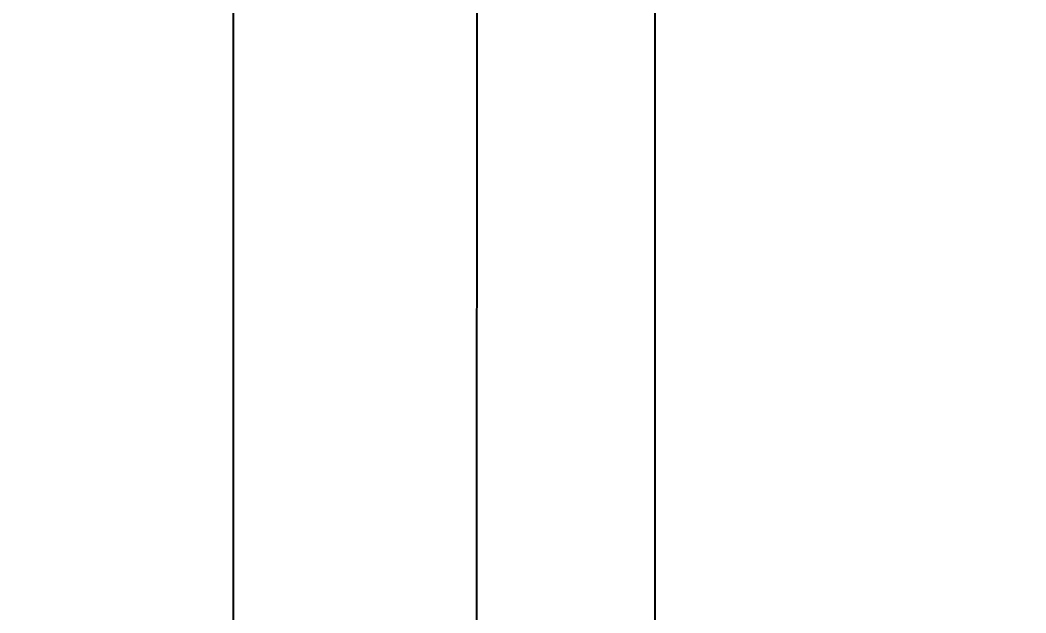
# Model space of a CAD drawing. Extents: x 5656 to 11650, y -52 to 2475.
# Drawn here: x 9208.6 to 9296.8, y 1787 to 1839 of the extents above; entities that cross this region are included whole.
import ezdxf

# ---------------------------------------------------------------- set-up
doc = ezdxf.new("R2010")
doc.units = 0
doc.header["$LTSCALE"] = 20
doc.header["$MEASUREMENT"] = 0
doc.layers.get('0').update_dxf_attribs({"linetype": 'CONTINUOUS'})
doc.layers.get('DEFPOINTS').update_dxf_attribs({"linetype": 'CONTINUOUS'})
doc.layers.add('1', color=7, linetype='CONTINUOUS')
doc.styles.get("Standard").update_dxf_attribs({"font": 'NanumGothic.ttf'})
doc.dimstyles.get("Standard").update_dxf_attribs({"dimtxt": 2.7, "dimasz": 2.5, "dimexe": 1.5, "dimexo": 1.5, "dimgap": 1.5, "dimtad": 1, "dimdec": 0, "dimlfac": 10, "dimzin": 0, "dimdsep": 46, "dimtxsty": 'Standard', "dimcen": 0, "dimclrt": 2, "dimadec": 0, "dimazin": 0, "dimtfac": 1, "dimtdec": 0, "dimtmove": 0, "dimatfit": 3, "dimfxl": 0, "dimtolj": 1, "dimtzin": 0, "dimarcsym": 0})

# ---------------------------------------------------------------- blocks, each defined once
blk = doc.blocks.new('*D21')
at = {"color": 3, "lineweight": -2}
for p, q in [((9034.743, 1696.403), (9034.743, 1977.715)), ((9712.297, 1696.403), (9712.297, 1977.715)), ((9054.743, 1972.715), (9692.297, 1972.715))]:
    blk.add_line(p, q, dxfattribs=at)
at = {"color": 3}
for points in [[(9054.743, 1976.049), (9054.743, 1969.382), (9034.743, 1972.715)], [(9692.297, 1976.049), (9692.297, 1969.382), (9712.297, 1972.715)]]:
    blk.add_solid(points, dxfattribs=at)
at = {"layer": 'DEFPOINTS', "color": 0}
for p in [(9712.297, 1972.715), (9034.743, 1694.903), (9712.297, 1694.903)]:
    blk.add_point(p, dxfattribs=at)
at = {"color": 2, "insert": (9373.52, 1996.324), "char_height": 25, "attachment_point": 5}
blk.add_mtext('\\A1;{\\fNanumGothic|b0|i0|c0|p50;680}', dxfattribs=at)

msp = doc.modelspace()

# ---------------------------------------------------------------- linework, layer by layer
at = {"layer": '1', "color": 0, "linetype": 'Continuous'}
for points, knots in [([(9274.573, 1494.101), (9260.666, 1494.113), (9246.761, 1494.168), (9214.111, 1494.673), (9195.37, 1495.225), (9167.294, 1497.552), (9157.914, 1498.597), (9139.35, 1501.596), (9130.169, 1503.548), (9112.162, 1509.041), (9103.375, 1512.601), (9087.158, 1521.938), (9079.595, 1527.876), (9070.108, 1538.154), (9067.215, 1541.814), (9061.927, 1549.568), (9059.525, 1553.68), (9053.139, 1566.231), (9049.882, 1574.982), (9044.596, 1592.956), (9042.583, 1602.19), (9039.401, 1620.576), (9038.224, 1629.793), (9035.466, 1657.484), (9034.718, 1676.005), (9034.766, 1713.134), (9035.58, 1731.801), (9038.475, 1759.677), (9039.709, 1768.931), (9043.022, 1787.314), (9045.107, 1796.482), (9050.537, 1814.25), (9053.876, 1822.882), (9060.385, 1835.224), (9062.828, 1839.262), (9068.268, 1846.954), (9071.234, 1850.564), (9080.908, 1860.654), (9088.551, 1866.417), (9104.918, 1875.487), (9113.762, 1878.93), (9131.718, 1884.209), (9140.815, 1886.076), (9159.144, 1888.945), (9168.375, 1889.947), (9196.186, 1892.198), (9214.87, 1892.739), (9247.336, 1893.228), (9261.161, 1893.281), (9276.986, 1893.294)], [0, 0, 0, 0, 0.054995, 0.054995, 0.129163, 0.129163, 0.166246, 0.166246, 0.20333, 0.20333, 0.240414, 0.240414, 0.277498, 0.277498, 0.296039, 0.296039, 0.314581, 0.314581, 0.351665, 0.351665, 0.388749, 0.388749, 0.425833, 0.425833, 0.5, 0.5, 0.574167, 0.574167, 0.611251, 0.611251, 0.648335, 0.648335, 0.685419, 0.685419, 0.703961, 0.703961, 0.722502, 0.722502, 0.759586, 0.759586, 0.79667, 0.79667, 0.833754, 0.833754, 0.870837, 0.870837, 0.945005, 0.945005, 1, 1, 1, 1]), ([(9227.279, 1884.408), (9227.279, 1882.959), (9227.279, 1881.509), (9227.279, 1871.202), (9227.279, 1862.338), (9227.279, 1835.744), (9227.279, 1817.999), (9227.279, 1782.495), (9227.279, 1764.739), (9227.279, 1729.219), (9227.279, 1711.459), (9227.279, 1675.934), (9227.279, 1658.174), (9227.279, 1622.654), (9227.279, 1604.896), (9227.279, 1569.396), (9227.279, 1551.647), (9227.279, 1523.6), (9227.279, 1513.287), (9227.279, 1502.984)], [0, 0, 0, 0, 0.011429, 0.011429, 0.081225, 0.081225, 0.220815, 0.220815, 0.360405, 0.360405, 0.499996, 0.499996, 0.639586, 0.639586, 0.779177, 0.779177, 0.918767, 0.918767, 1, 1, 1, 1]), ([(9248.692, 1546.415), (9248.681, 1559.928), (9248.671, 1573.449), (9248.653, 1604.751), (9248.646, 1622.541), (9248.637, 1658.116), (9248.635, 1675.907), (9248.635, 1711.486), (9248.637, 1729.275), (9248.646, 1764.853), (9248.654, 1782.64), (9248.672, 1813.944), (9248.681, 1827.464), (9248.693, 1840.978)], [0, 0, 0, 0, 0.137733, 0.137733, 0.318866, 0.318866, 0.5, 0.5, 0.681133, 0.681133, 0.862266, 0.862266, 1, 1, 1, 1]), ([(9264.279, 1840.13), (9264.279, 1833.674), (9264.278, 1820.607), (9264.275, 1800.711), (9264.277, 1780.282), (9264.28, 1759.344), (9264.279, 1737.945), (9264.279, 1716.076), (9264.279, 1688.4), (9264.278, 1655.488), (9264.277, 1618.08), (9264.277, 1582.135), (9264.278, 1558.725), (9264.279, 1547.263)], [0, 0, 0, 0, 0.066191, 0.133976, 0.203874, 0.275483, 0.348428, 0.423009, 0.499413, 0.631812, 0.760009, 0.882497, 1, 1, 1, 1])]:
    msp.add_open_spline(points, degree=3, knots=knots, dxfattribs=at)

# ---------------------------------------------------------------- dimensions: what is measured, and where the dimension line sits
dim = msp.add_linear_dim(base=(9712.297, 1972.715), p1=(9034.743, 1694.903), p2=(9712.297, 1694.903), text='{\\fNanumGothic|b0|i0|c0|p50;680}', dimstyle='Standard', override={"dimtxt": 25, "dimasz": 20, "dimexe": 5, "dimgap": 10, "dimlfac": 1, "dimzin": 12, "dimpost": '', "dimclrd": 3, "dimclre": 3, "dimazin": 2, "dimarcsym": 1})
dim.commit()
dim.dimension.update_dxf_attribs({"geometry": '*D21', "text_midpoint": (9373.52, 1996.324)})

doc.saveas('drawing.dxf')
